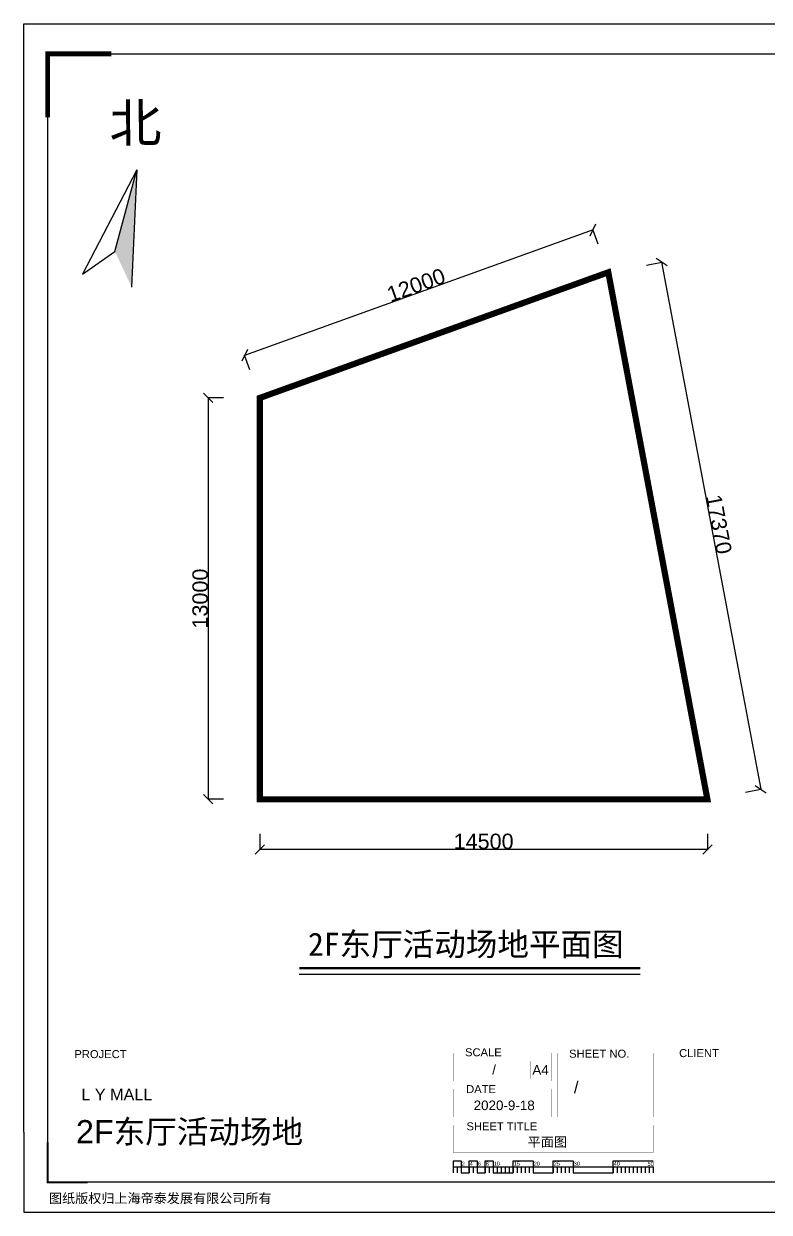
# Model space of a CAD drawing. Header units: inches. Extents: x -17552 to 36880, y -24560 to 13931.
# Drawn here: x -17552 to 6602, y -24560 to 13931 of the extents above; entities that cross this region are included whole.
import ezdxf
from ezdxf.enums import TextEntityAlignment as Align

# ---------------------------------------------------------------- set-up
doc = ezdxf.new("R2010")
doc.units = ezdxf.units.IN
doc.header["$MEASUREMENT"] = 0
doc.layers.add('DIM', color=3, linetype='Continuous')
doc.layers.add('WALL', color=255, linetype='Continuous')
doc.styles.add('3F_2017.02$0$H1', font='swisscl.ttf')
doc.styles.get("Standard").update_dxf_attribs({"font": 'arial.ttf'})
doc.dimstyles.new('DIM-200MM', dxfattribs={"dimtxt": 200, "dimasz": 120, "dimexe": 10, "dimexo": 10, "dimgap": 0.7, "dimtad": 1, "dimdec": 0, "dimrnd": 5, "dimzin": 1, "dimdsep": 46, "dimtxsty": 'Standard', "dimblk": 'OBLIQUE', "dimcen": 0.5, "dimdle": 1, "dimclrd": 256, "dimclre": 256, "dimclrt": 7, "dimaunit": 1, "dimadec": 0, "dimazin": 0, "dimtfac": 1, "dimtdec": 0, "dimtix": 1, "dimtmove": 2, "dimatfit": 3, "dimfxl": 0, "dimtolj": 1, "dimtzin": 1, "dimarcsym": 0})

# ---------------------------------------------------------------- blocks, each defined once
blk = doc.blocks.new('_Oblique')
at = {"color": 0, "linetype": 'ByBlock', "lineweight": -2}
blk.add_line((-0.5, -0.5), (0.5, 0.5), dxfattribs=at)
blk = doc.blocks.new('*D84')
at = {"layer": 'DEFPOINTS', "color": 0, "transparency": 16777216}
for p in [(1388, 5882), (-10398, 3191), (-9902, 1814)]:
    blk.add_point(p, dxfattribs=at)
at = {"layer": 'DIM', "lineweight": -2, "transparency": 16777216}
for p, q in [((892, 7260), (-10399, 3191)), ((1061, 6789), (888, 7269)), ((-10229, 2721), (-10401, 3201))]:
    blk.add_line(p, q, dxfattribs=at)
at = {"layer": 'DIM', "lineweight": -2, "transparency": 16777216, "xscale": 300, "yscale": 300, "zscale": 300}
for p, rotation in [((891, 7260), 19.81819705124918), ((-10398, 3191), 199.8181970512492)]:
    blk.add_blockref('_Oblique', p, dxfattribs=dict(at, rotation=rotation))
at = {"layer": 'DIM', "color": 7, "transparency": 16777216, "insert": (-4840, 5466), "char_height": 500, "attachment_point": 5, "rotation": 19.8182}
blk.add_mtext('\\A1;12000', dxfattribs=at)
blk = doc.blocks.new('*D85')
at = {"layer": 'DEFPOINTS', "color": 0, "transparency": 16777216}
for p in [(1388, 5882), (6326, -10862), (4598, -11186)]:
    blk.add_point(p, dxfattribs=at)
at = {"layer": 'DIM', "lineweight": -2, "transparency": 16777216}
for p, q in [((2624, 6114), (3125, 6209)), ((3115, 6208), (6326, -10863)), ((5834, -10954), (6335, -10860))]:
    blk.add_line(p, q, dxfattribs=at)
at = {"layer": 'DIM', "lineweight": -2, "transparency": 16777216, "xscale": 300, "yscale": 300, "zscale": 300}
for p, rotation in [((3115, 6207), 100.6533434920577), ((6326, -10862), 280.6533434920577)]:
    blk.add_blockref('_Oblique', p, dxfattribs=dict(at, rotation=rotation))
at = {"layer": 'DIM', "color": 7, "transparency": 16777216, "insert": (4972, -2280), "char_height": 500, "attachment_point": 5, "rotation": 280.6533}
blk.add_mtext('\\A1;17370', dxfattribs=at)
blk = doc.blocks.new('*D86')
at = {"layer": 'DEFPOINTS', "color": 0, "transparency": 16777216}
for p in [(-9902, -11186), (4598, -11186), (-9902, -12809)]:
    blk.add_point(p, dxfattribs=at)
at = {"layer": 'DIM', "lineweight": -2, "transparency": 16777216}
for p, q in [((-9902, -12309), (-9902, -12819)), ((4598, -12309), (4598, -12819)), ((4599, -12809), (-9903, -12809))]:
    blk.add_line(p, q, dxfattribs=at)
at = {"layer": 'DIM', "lineweight": -2, "transparency": 16777216, "xscale": 300, "yscale": 300, "zscale": 300, "rotation": 180}
blk.add_blockref('_Oblique', (-9902, -12809), dxfattribs=at)
at = {"layer": 'DIM', "lineweight": -2, "transparency": 16777216, "xscale": 300, "yscale": 300, "zscale": 300}
blk.add_blockref('_Oblique', (4598, -12809), dxfattribs=at)
at = {"layer": 'DIM', "color": 7, "transparency": 16777216, "insert": (-2652, -12553), "char_height": 500, "attachment_point": 5}
blk.add_mtext('\\A1;14500', dxfattribs=at)
blk = doc.blocks.new('*D87')
at = {"layer": 'DEFPOINTS', "color": 0, "transparency": 16777216}
for p in [(-9902, 1814), (-11578, -11186), (-9902, -11186)]:
    blk.add_point(p, dxfattribs=at)
at = {"layer": 'DIM', "lineweight": -2, "transparency": 16777216}
for p, q in [((-11078, 1814), (-11588, 1814)), ((-11578, 1815), (-11578, -11187)), ((-11078, -11186), (-11588, -11186))]:
    blk.add_line(p, q, dxfattribs=at)
at = {"layer": 'DIM', "lineweight": -2, "transparency": 16777216, "xscale": 300, "yscale": 300, "zscale": 300}
for p, rotation in [((-11578, 1814), 90), ((-11578, -11186), 270)]:
    blk.add_blockref('_Oblique', p, dxfattribs=dict(at, rotation=rotation))
at = {"layer": 'DIM', "color": 7, "transparency": 16777216, "insert": (-11835, -4686), "char_height": 500, "attachment_point": 5, "rotation": 90}
blk.add_mtext('\\A1;13000', dxfattribs=at)

msp = doc.modelspace()

# ---------------------------------------------------------------- hatches: boundary and pattern name
msp.add_hatch(color=256).paths.add_polyline_path([(-14597.9, 6557.9), (-14056, 5400.4), (-13891.2, 9195.4)])

# ---------------------------------------------------------------- linework, layer by layer
for p, q in [((-13891.2, 9195.4), (-15646, 5826.4)), ((-14597.9, 6557.9), (-13891.2, 9195.4)), ((-13891.2, 9195.4), (-14056, 5400.4))]:
    msp.add_line(p, q)
at = {"ltscale": 0.1}
msp.add_line((-15646, 5826.4), (-14597.9, 6557.9), dxfattribs=at)
at = {"color": 8}
msp.add_line((-3639.7, -23088.2), (2840.3, -23088.2), dxfattribs=at)
for points in [[(-17552.2, -21968.2), (-17552.2, 13931), (34287.8, 13931)], [(-8627.6, -16851), (2425.4, -16851)], [(-17552.2, -21968.2), (-17552.2, -24560.2), (34287.8, -24560.2)], [(-3639.7, -22893.8), (-3639.7, -23282.6)], [(-3380.5, -23088.2), (-3380.5, -23282.6)], [(-1047.7, -23088.2), (-1047.7, -23282.6)], [(-399.7, -23088.2), (-399.7, -23282.6)], [(2840.3, -23088.2), (2840.3, -23282.6)]]:
    msp.add_lwpolyline(points)
for points, const_width in [([(-16774.6, 10900.7), (-16774.6, 12959), (-14716.2, 12959)], 155.5), ([(-8627.6, -16653.8), (2425.4, -16653.8)], 75), ([(-14196.4, -19401), (-4009.4, -19401), (-4009.4, -23288.2), (-16474.6, -23288.2), (-16474.6, -19401), (-16040.1, -19401)], 6.48), ([(-1949.8, -19401), (-464.5, -19401), (-464.5, -20308.2), (-3639.7, -20308.2), (-3639.7, -19401), (-3315.7, -19401)], 6.48), ([(2081.3, -19401), (2840.3, -19401), (2840.3, -21474.6), (-270.1, -21474.6), (-270.1, -19401), (-10.9, -19401)], 6.48), ([(5107.9, -19401), (24334.3, -19401), (24334.3, -23288.2), (3278.6, -23288.2), (3278.6, -19401), (3628.3, -19401)], 6.48), ([(-1131.2, -19661), (-1131.2, -20238.7)], 6.48), ([(-2152, -20567.4), (-464.5, -20567.4), (-464.5, -21474.6), (-3639.7, -21474.6), (-3639.7, -20567.4), (-3315.7, -20567.4)], 6.48), ([(-1118.4, -21733.8), (2840.3, -21733.8), (2840.3, -22627.8), (-3639.7, -22627.8), (-3639.7, -21733.8), (-3315.7, -21733.8)], 6.48), ([(-16774.6, -22292.2), (-16774.6, -23588.2), (-15478.6, -23588.2)], 64.8), ([(-3380.5, -22893.8), (-3380.5, -23088.2)], 13), ([(-3121.3, -22893.8), (-3121.3, -23088.2)], 13), ([(-2862.1, -22893.8), (-2862.1, -23088.2)], 13), ([(-2602.9, -22893.8), (-2602.9, -23088.2)], 13), ([(-2343.7, -22893.8), (-2343.7, -23088.2)], 13), ([(-1695.7, -22893.8), (-1695.7, -23088.2)], 13), ([(-1047.7, -22893.8), (-1047.7, -23088.2)], 13), ([(-399.7, -22893.8), (-399.7, -23088.2)], 13), ([(248.3, -22893.8), (248.3, -23088.2)], 13), ([(1544.3, -22893.8), (1544.3, -23088.2)], 13), ([(2840.3, -22893.8), (2840.3, -23088.2)], 13)]:
    msp.add_lwpolyline(points, dxfattribs=dict(const_width=const_width))
msp.add_lwpolyline([(-16774.6, 12959), (36102.2, 12959), (36102.2, -23588.2), (-16774.6, -23588.2)], close=True)
for points in [[(-3639.7, -22893.8), (-3380.5, -22893.8), (-3380.5, -23282.6), (-3121.3, -23282.6), (-3121.3, -22893.8), (-2862.1, -22893.8), (-2862.1, -23282.6), (-2602.9, -23282.6), (-2602.9, -22893.8), (-2343.7, -22893.8), (-2343.7, -23282.6), (-1695.7, -23282.6), (-1695.7, -22893.8), (-1047.7, -22893.8), (-1047.7, -23282.6), (-399.7, -23282.6), (-399.7, -22893.8), (248.3, -22893.8), (248.3, -23282.6), (1544.3, -23282.6), (1544.3, -22893.8), (2840.3, -22893.8)], [(-3510.1, -23088.2), (-3510.1, -23282.6)], [(-3121.3, -23088.2), (-3121.3, -23282.6)], [(-2991.7, -23088.2), (-2991.7, -23282.6)], [(-2862.1, -23088.2), (-2862.1, -23282.6)], [(-2602.9, -23088.2), (-2602.9, -23282.6)], [(-2473.3, -23088.2), (-2473.3, -23282.6)], [(-2343.7, -23088.2), (-2343.7, -23282.6)], [(-2214.1, -23088.2), (-2214.1, -23282.6)], [(-2084.5, -23088.2), (-2084.5, -23282.6)], [(-1954.9, -23088.2), (-1954.9, -23282.6)], [(-1825.3, -23088.2), (-1825.3, -23282.6)], [(-1695.7, -23088.2), (-1695.7, -23282.6)], [(-1566.1, -23088.2), (-1566.1, -23282.6)], [(-1436.5, -23088.2), (-1436.5, -23282.6)], [(-1306.9, -23088.2), (-1306.9, -23282.6)], [(-1177.3, -23088.2), (-1177.3, -23282.6)], [(-270.1, -23088.2), (-270.1, -23282.6)], [(-140.5, -23088.2), (-140.5, -23282.6)], [(-10.9, -23088.2), (-10.9, -23282.6)], [(118.7, -23088.2), (118.7, -23282.6)], [(248.3, -23088.2), (248.3, -23282.6)], [(1544.3, -23088.2), (1544.3, -23282.6)], [(1673.9, -23088.2), (1673.9, -23282.6)], [(1803.5, -23088.2), (1803.5, -23282.6)], [(1933.1, -23088.2), (1933.1, -23282.6)], [(2062.7, -23088.2), (2062.7, -23282.6)], [(2192.3, -23088.2), (2192.3, -23282.6)], [(2321.9, -23088.2), (2321.9, -23282.6)], [(2451.5, -23088.2), (2451.5, -23282.6)], [(2581.1, -23088.2), (2581.1, -23282.6)], [(2710.7, -23088.2), (2710.7, -23282.6)]]:
    msp.add_lwpolyline(points, dxfattribs=at)
at = {"layer": 'WALL', "const_width": 200}
msp.add_lwpolyline([(-9901.6, -11186.5), (-9901.6, 1813.5), (1387.6, 5882), (4598.4, -11186.5), (-9901.6, -11186.5)], dxfattribs=at)

# ---------------------------------------------------------------- texts
at = {"style": '3F_2017.02$0$H1'}
msp.add_text('北', height=1239.3, rotation=0.3594, dxfattribs=at).set_placement((-14774.6, 10095.3))
for s, height, p in [('PROJECT', 259.2, (-15911.3, -19568.7)), ('SCALE', 259.2, (-3254.2, -19509.6)), ('SHEET NO.', 259.2, (117.3, -19555.8)), ('CLIENT', 259.2, (3681.9, -19536.5)), ('A4', 311.04, (-1073.1, -20106.9)), ('DATE', 259.2, (-3218.7, -20702.7)), ('SHEET TITLE', 259.2, (-3207, -21908.3)), ('2', 129.6, (-3362.8, -23054.1)), ('4', 129.6, (-3103.6, -23054.1)), ('6', 129.6, (-2844.4, -23054.1)), ('8', 129.6, (-2585.2, -23054.1)), ('10', 129.6, (-2326, -23054.1)), ('15', 129.6, (-1678, -23054.1)), ('20', 129.6, (-1030, -23054.1)), ('25', 129.6, (-382, -23054.1)), ('30', 129.6, (266, -23054.1)), ('40', 129.6, (1562, -23054.1)), ('50', 129.6, (2659, -23058.8)), ('图纸版权归上海帝泰发展有限公司所有', 311.04, (-16734.8, -24263.5))]:
    msp.add_text(s, height=height).set_placement(p)
at = {"attachment_point": 1}
for s, insert, char_height, width in [('{\\fSimSun|b0|i0|c134|p2;2F东厅活动场地平面图}', (-8341.7, -15505.8), 750, 11237.228), ('L Y MALL', (-15686.1, -20559.4), 375, 10212.123)]:
    msp.add_mtext(s, dxfattribs=dict(at, insert=insert, char_height=char_height, width=width))
for tag, text, p in [('/', 'AS NOTED', (-2254.3, -20102)), ('2020-9-18', '2020-7-22', (-995.4, -21254))]:
    msp.add_attdef(tag, text=text, height=311.04).set_placement(p, align=Align.RIGHT)
for tag, p, s, height in [('/', (272.8, -20707.3), 'SHEET NO.', 388.8), ('2F东厅活动场地', (-15861.7, -22326.4), '###############', 750), ('平面图', (-1224.5, -22440.1), 'SHEET-TITLE', 311.04)]:
    msp.add_attdef(tag, p, s, height=height)

# ---------------------------------------------------------------- dimensions: what is measured, and where the dimension line sits
at = {"layer": 'DIM'}
for p1, p2, distance, picture, middle in [((1387.6, 5882), (-9901.6, 1813.5), -1464.4, '*D84', (-4840.3, 5466.2)), ((1387.6, 5882), (4598.4, -11186.5), 1757.5, '*D85', (4972, -2280)), ((-9901.6, 1813.5), (-9901.6, -11186.5), -1676.8, '*D87', (-11834.6, -4686.5)), ((4598.4, -11186.5), (-9901.6, -11186.5), 1622.7, '*D86', (-2651.6, -12553.2))]:
    dim = msp.add_aligned_dim(p1=p1, p2=p2, distance=distance, dimstyle='DIM-200MM', override={"dimtxt": 500, "dimasz": 300}, dxfattribs=at)
    dim.commit()
    dim.dimension.update_dxf_attribs({"geometry": picture, "text_midpoint": middle})

doc.saveas('drawing.dxf')
